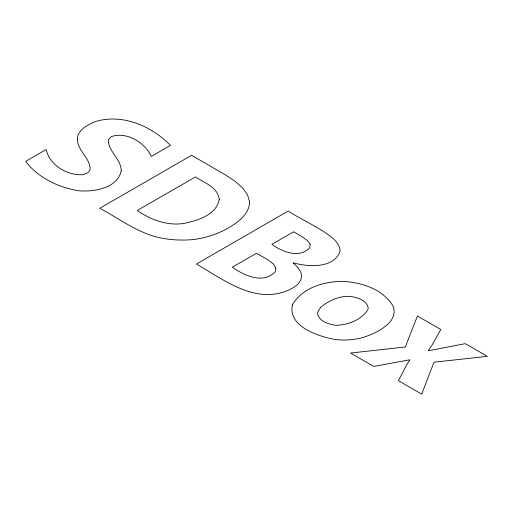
<?xml version="1.0" encoding="UTF-8"?>
<svg xmlns="http://www.w3.org/2000/svg" width="513" height="513" viewBox="0 0 513 513"><rect width="100%" height="100%" fill="white"/><g stroke="black" fill="none" stroke-linecap="round" stroke-linejoin="round"><path stroke-width="0.77" d="M409.804 359.985L406.604 365.006L398.415 380.672L421.705 394.119L433.985 362.197L487.35 356.362L465.342 343.659L428.547 350.712M428.291 350.565L431.811 345.505L440.834 329.506L417.415 315.989L405.321 346.98L350.552 353.04L373.778 366.449L409.547 359.837M293.353 262.829C307.742 266.984 334.13 268.863 340.055 251.12C340.132 246.253 337.022 242.283 333.745 239.013C320.035 227.516 303.132 220.699 288.171 211.08L196.421 264.048C222.924 279.207 253.537 303.549 286.177 291.147C291.884 288.607 298.374 285.67 300.9 279.495C303.363 272.698 297.886 266.978 293.096 262.977M310.147 244.271L309.82 247.728C299.22 258.796 282.387 251.921 271.858 244.361L293.609 231.799L301.349 236.269L307.325 240.45L310.147 244.271M249.542 201.686C249.542 214.319 237.801 222.129 228.221 228.105C217.461 234.127 205.642 237.968 193.42 239.533C180.711 240.757 167.873 239.892 155.497 236.73C135.22 231.01 118.144 218.115 99.804 208.272L191.561 155.298L224.059 174.061L234.819 181.083L242.649 188.027L247.561 194.895L249.542 201.686M292.397 304.934C287.806 326.576 318.195 336.246 334.373 339.394A43.021 24.836 0 0 0 362.095 337.701C372.553 334.534 383.07 329.833 390.393 321.452A42.22 24.374 0 0 0 393.029 306.024C382.839 288.915 361.101 282.285 342.203 281.316C323.716 281.579 301.958 287.831 292.397 304.934M219.263 199.403C216.48 214.934 197.787 220.455 184.359 223.347C167.533 226.162 151.002 219.827 137.234 210.522L195.395 176.947C204.27 182.692 217.839 187.271 219.263 199.403M275.853 268.023L275.128 271.903C262.964 284.42 244.162 275.468 232.312 267.19L256.5 253.223L267.824 259.764L273.416 263.9L275.853 268.023M121.241 170.996C117.265 188.463 93.411 192.131 78.342 190.74C58.405 187.341 38.007 177.793 25.65 161.39L46.125 149.572C49.71 165.173 66.857 175.369 82.24 174.747A11.228 6.483 0 0 0 90.141 169.521C90.294 157.299 75.956 149.879 77.444 137.144C79.348 128.859 88.076 124.794 95.162 121.652C122.043 113.251 151.656 126.006 170.444 145.397L151.309 156.446C144.743 142.345 126.673 131.334 111.257 136.644L108.346 139.728C108.031 151.566 121.305 158.902 121.241 170.996M320.535 307.415L317.489 312.468C317.675 321.01 328.73 324.274 335.771 325.325C347.955 325.011 361.979 319.932 368.212 308.916C368.071 300.445 357.01 297.418 350.097 296.354C339.234 295.854 328.743 300.522 320.535 307.415"/></g></svg>
